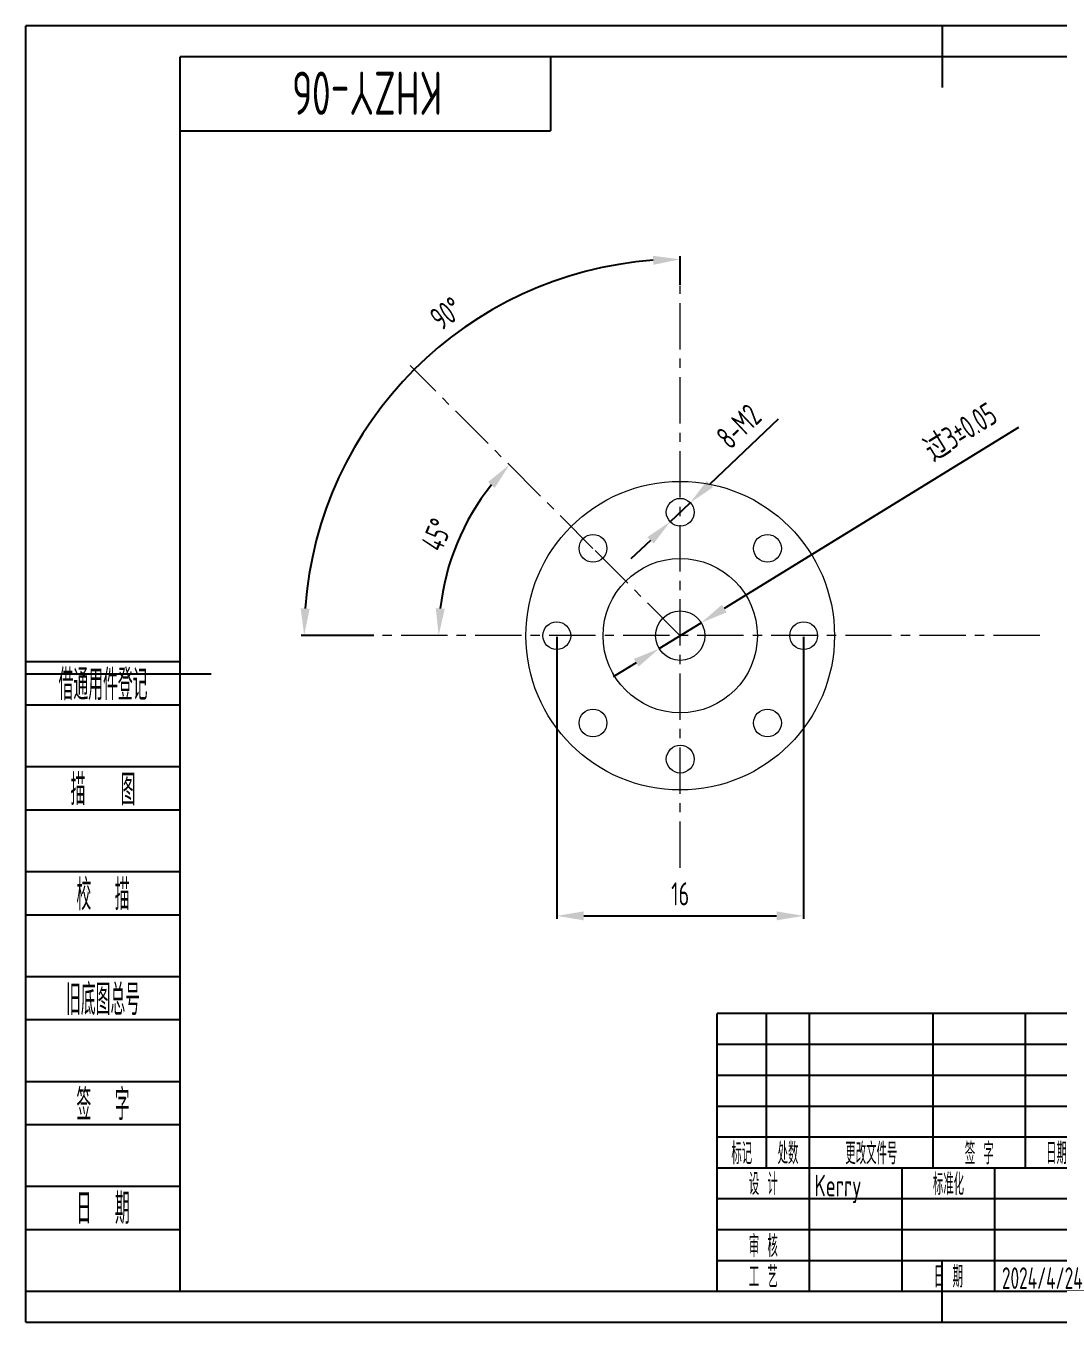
# Model space of a CAD drawing. Header units: inches. Extents: x -10 to 109, y -2 to 82.
# Drawn here: x -10 to 56.9, y -2 to 82 of the extents above; entities that cross this region are included whole.
import ezdxf
from ezdxf.enums import TextEntityAlignment as Align

# ---------------------------------------------------------------- set-up
doc = ezdxf.new("R2010")
doc.units = ezdxf.units.IN
doc.header["$LTSCALE"] = 0.4
doc.header["$MEASUREMENT"] = 0
doc.header["$PDMODE"] = 3
doc.header["$PDSIZE"] = 0.3125
doc.linetypes.add('CENTER', pattern=[0.6, 0.375, -0.075, 0.075, -0.075])
doc.layers.get('0').update_dxf_attribs({"linetype": 'CONTINUOUS'})
doc.layers.get('Defpoints').update_dxf_attribs({"linetype": 'CONTINUOUS'})
for name, color, linetype in [('02___PRT_ALL_AXES', 7, 'CONTINUOUS'), ('1轮廓实线层', 7, 'CONTINUOUS'), ('2细线层', 4, 'CONTINUOUS'), ('6文字层', 3, 'CONTINUOUS'), ('7标注层', 4, 'CONTINUOUS'), ('DIM', 211, 'CONTINUOUS'), ('图框层', 7, 'CONTINUOUS')]:
    doc.layers.add(name, color=color, linetype=linetype)
doc.styles.add('PC_TEXTSTYLE', font='ISOCP.SHX', dxfattribs={"width": 0.707, "bigfont": 'GBCBIG.SHX'})
doc.dimstyles.new('GB_LINEAR', dxfattribs={"dimtxt": 3.5, "dimasz": 3.5, "dimexe": 1, "dimexo": 0, "dimgap": 1.5, "dimtad": 1, "dimdsep": 46, "dimtxsty": 'PC_TEXTSTYLE', "dimcen": 0, "dimclrd": 256, "dimclrt": 3, "dimadec": 0, "dimazin": 2, "dimtp": 0.1, "dimtm": 0.1, "dimtfac": 0.71, "dimtdec": 3, "dimtmove": 0, "dimatfit": 3, "dimfxl": 1, "dimtfill": 1, "dimarcsym": 0})

# ---------------------------------------------------------------- blocks, each defined once
blk = doc.blocks.new('*D2')
at = {"layer": '7标注层', "color": 0, "lineweight": -2}
for p, q in [((24.412, 42.415), (24.412, 24.128)), ((40.412, 42.415), (40.412, 24.128))]:
    blk.add_line(p, q, dxfattribs=at)
at = {"layer": '7标注层', "lineweight": -2}
blk.add_line((26.162, 24.326), (38.662, 24.326), dxfattribs=at)
at = {"layer": '7标注层'}
for points in [[(26.162, 24.617), (26.162, 24.034), (24.412, 24.326)], [(38.662, 24.034), (38.662, 24.617), (40.412, 24.326)]]:
    blk.add_solid(points, dxfattribs=at)
at = {"layer": 'Defpoints', "color": 0}
for p in [(24.412, 42.484), (40.412, 42.484), (40.412, 24.326)]:
    blk.add_point(p, dxfattribs=at)
at = {"layer": '7标注层', "color": 3, "insert": (32.412, 25.751), "char_height": 1.5, "attachment_point": 5, "style": 'PC_TEXTSTYLE', "bg_fill": 3, "box_fill_scale": 1.25, "bg_fill_color": 257, "bg_fill_transparency": 0}
blk.add_mtext('16', dxfattribs=at)
blk = doc.blocks.new('_ClosedBlank')
at = {"color": 0, "linetype": 'ByBlock', "lineweight": -2}
for p, q in [((-1, 0.167), (0, 0)), ((-1, 0.167), (-1, -0.167)), ((0, 0), (-1, -0.167))]:
    blk.add_line(p, q, dxfattribs=at)
blk = doc.blocks.new('*D4')
at = {"layer": '7标注层', "lineweight": -2}
for p, q in [((54.334, 55.982), (35.265, 44.24)), ((31.05, 41.645), (33.774, 43.323)), ((29.559, 40.727), (28.069, 39.81))]:
    blk.add_line(p, q, dxfattribs=at)
at = {"layer": '7标注层'}
for points in [[(35.112, 44.489), (35.418, 43.992), (33.774, 43.323)], [(29.712, 40.479), (29.407, 40.976), (31.05, 41.645)]]:
    blk.add_solid(points, dxfattribs=at)
at = {"layer": 'Defpoints', "color": 0}
for p in [(33.774, 43.323), (31.05, 41.645)]:
    blk.add_point(p, dxfattribs=at)
at = {"layer": '7标注层', "color": 3, "insert": (50.582, 55.66), "char_height": 1.5, "attachment_point": 5, "rotation": 31.62275, "style": 'PC_TEXTSTYLE', "bg_fill": 3, "box_fill_scale": 1.25, "bg_fill_color": 257, "bg_fill_transparency": 0}
blk.add_mtext('{\\fsimsun|b0|i0|c134|p54;过}{3%%p0.05}', dxfattribs=at)
blk = doc.blocks.new('*D5')
at = {"layer": '7标注层', "lineweight": -2}
for p, q in [((38.772, 56.514), (34.335, 52.307)), ((31.759, 49.865), (33.065, 51.103)), ((30.489, 48.661), (29.219, 47.457))]:
    blk.add_line(p, q, dxfattribs=at)
at = {"layer": '7标注层'}
for points in [[(34.134, 52.519), (34.536, 52.096), (33.065, 51.103)], [(30.69, 48.449), (30.288, 48.872), (31.759, 49.865)]]:
    blk.add_solid(points, dxfattribs=at)
at = {"layer": 'Defpoints', "color": 0}
for p in [(33.065, 51.103), (31.759, 49.865)]:
    blk.add_point(p, dxfattribs=at)
at = {"layer": '7标注层', "color": 3, "insert": (36.208, 56.047), "char_height": 1.5, "attachment_point": 5, "rotation": 43.47432, "style": 'PC_TEXTSTYLE', "bg_fill": 3, "box_fill_scale": 1.25, "bg_fill_color": 257, "bg_fill_transparency": 0}
blk.add_mtext('8-M2', dxfattribs=at)
blk = doc.blocks.new('*D7')
at = {"layer": '7标注层', "color": 0, "lineweight": -2}
for p, q in [((32.412, 65.207), (32.412, 67.07)), ((12.549, 42.498), (7.84, 42.498))]:
    blk.add_line(p, q, dxfattribs=at)
at = {"layer": '7标注层', "lineweight": -2}
blk.add_arc((32.412, 42.498), 24.374, 94.11462, 175.88538, dxfattribs=at)
at = {"layer": '7标注层'}
for points in [[(30.674, 66.518), (30.653, 67.101), (32.412, 66.872)], [(7.81, 44.257), (8.392, 44.237), (8.038, 42.498)]]:
    blk.add_solid(points, dxfattribs=at)
at = {"layer": 'Defpoints', "color": 0}
for p in [(32.412, 65.138), (11.304, 54.685), (12.618, 42.498), (55.718, 42.498), (32.412, 27.439)]:
    blk.add_point(p, dxfattribs=at)
at = {"layer": '7标注层', "color": 3, "insert": (17.25, 63.372), "char_height": 1.5, "attachment_point": 5, "rotation": 35.99383, "style": 'PC_TEXTSTYLE', "bg_fill": 3, "box_fill_scale": 1.25, "bg_fill_color": 257, "bg_fill_transparency": 0}
blk.add_mtext('90%%d', dxfattribs=at)
blk = doc.blocks.new('*D8')
at = {"layer": '7标注层', "lineweight": -2}
blk.add_arc((32.398, 42.498), 15.639, 141.41458, 173.58542, dxfattribs=at)
at = {"layer": '7标注层'}
for points in [[(20.39, 52.058), (19.955, 52.446), (21.339, 53.557)], [(16.565, 44.262), (17.148, 44.229), (16.759, 42.498)]]:
    blk.add_solid(points, dxfattribs=at)
at = {"layer": 'Defpoints', "color": 0}
for p in [(14.908, 59.988), (18.854, 50.318), (26.755, 48.141), (12.618, 42.498), (55.718, 42.498)]:
    blk.add_point(p, dxfattribs=at)
at = {"layer": '7标注层', "color": 3, "insert": (16.632, 49.028), "char_height": 1.5, "attachment_point": 5, "rotation": 67.5, "style": 'PC_TEXTSTYLE', "bg_fill": 3, "box_fill_scale": 1.25, "bg_fill_color": 257, "bg_fill_transparency": 0}
blk.add_mtext('45%%d', dxfattribs=at)
blk = doc.blocks.new('ZwmFrameMain_A4^_^无分区图框^_^landscape')
at = {"layer": '1轮廓实线层'}
for p, q in [((123.5, 205), (123.5, 195)), ((0, 0), (0, 200)), ((267, 200), (0, 200)), ((-25, 100), (5, 100)), ((123.5, -5), (123.5, 5)), ((0, 0), (267, 0))]:
    blk.add_line(p, q, dxfattribs=at)
at = {"layer": '2细线层'}
for p, q in [((-25, -5), (-25, 205)), ((272, 205), (-25, 205)), ((-25, -5), (272, -5))]:
    blk.add_line(p, q, dxfattribs=at)
blk = doc.blocks.new('ZwmFrameMain_标题栏1')
at = {"layer": '1轮廓实线层'}
for p, q in [((-180, 0), (-180, 45)), ((0, 45), (-180, 45)), ((-172, 20), (-172, 45)), ((-165, 20), (-165, 45)), ((-145, 20), (-145, 45)), ((-130, 20), (-130, 45)), ((-120, 0), (-120, 45)), ((0, 0), (0, 45)), ((-60, 30), (0, 30)), ((-180, 20), (-60, 20)), ((-165, 0), (-165, 20)), ((-150, 0), (-150, 20)), ((-135, 0), (-135, 20)), ((-60, 15), (0, 15)), ((-180, 0), (0, 0))]:
    blk.add_line(p, q, dxfattribs=at)
at = {"layer": '1轮廓实线层', "color": 7}
for p, q in [((-60, 0), (-60, 45)), ((-180, 25), (-120, 25))]:
    blk.add_line(p, q, dxfattribs=at)
at = {"layer": '2细线层'}
for p, q in [((-180, 40), (-120, 40)), ((-180, 35), (-120, 35)), ((-180, 30), (-120, 30)), ((-90, 0), (-90, 20)), ((-75, 6), (-75, 20)), ((-180, 15), (-120, 15)), ((-120, 14), (-60, 14)), ((-112.5, 6), (-112.5, 14)), ((-105, 6), (-105, 14)), ((-97.5, 6), (-97.5, 14)), ((-180, 10), (-120, 10)), ((-180, 5), (-120, 5)), ((-120, 6), (-60, 6))]:
    blk.add_line(p, q, dxfattribs=at)
at = {"layer": '6文字层', "style": 'PC_TEXTSTYLE', "width": 0.667}
for s, p in [('标记', (-176, 22.5)), ('处数', (-168.5, 22.5)), (' 更改文件号 ', (-155, 22.5)), (' 签 字 ', (-137.5, 22.5)), (' 日期 ', (-125, 22.5)), (' 设 计 ', (-172.5, 17.51)), (' 标准化 ', (-142.5, 17.51)), (' 图 样 标 记 ', (-105, 17)), (' 重 量 ', (-82.5, 17)), (' 比 例 ', (-67.5, 17)), (' 审 核 ', (-172.5, 7.5)), (' 工 艺 ', (-172.5, 2.5)), (' 日 期 ', (-142.5, 2.5)), ('共       页', (-105, 3)), ('第       页', (-75, 3))]:
    blk.add_text(s, height=3.5, dxfattribs=at).set_placement(p, align=Align.MIDDLE)
at = {"layer": '6文字层', "style": 'PC_TEXTSTYLE', "flags": 8}
for tag, height, width, p, p2 in [('企业名称', 5, 3.445461, (-54.29, 34.82), (-5.27, 34.82)), ('产品名称或材料标记', 7, 1.034456, (-113.46, 28.64), (-66.42, 28.64)), ('图样名称', 5, 3.480264, (-54.79, 19.98), (-5.27, 19.98)), ('标准化', 3.5, 1.756036, (-133.83, 15.37), (-120.75, 15.37)), ('重量', 3.5, 2.448074, (-88.46, 7.54), (-76.55, 7.54)), ('比例', 3.5, 2.367734, (-73.35, 7.54), (-61.93, 7.54)), ('图样代号', 5, 3.489916, (-54.79, 5.63), (-5.52, 5.63)), ('审核', 3.5, 2.723972, (-163.99, 5.37), (-150.63, 5.37)), ('工艺', 3.5, 2.851598, (-164.21, 0.37), (-150.89, 0.37)), ('共几页', 3.5, 0.953151, (-108.58, 1.48), (-101.56, 1.48)), ('日期', 3.5, 2.733185, (-133.83, 0.37), (-120.75, 0.37))]:
    blk.add_attdef(tag, text='', height=height, dxfattribs=dict(at, width=width)).set_placement(p, p2, align=Align.FIT)
at = {"layer": '6文字层', "style": 'PC_TEXTSTYLE', "width": 9.901758, "flags": 8}
blk.add_attdef('设计', text='', height=3.5, rotation=359.5768, dxfattribs=at).set_placement((-164.23, 15.37), (-150.37, 15.27), align=Align.FIT)
at = {"layer": '6文字层', "color": 3, "style": 'PC_TEXTSTYLE', "width": 0.96618, "flags": 8}
blk.add_attdef('第几页', text='', height=3.5, dxfattribs=at).set_placement((-78.29, 1.5), (-71.16, 1.5), align=Align.FIT)
at = {"layer": '6文字层', "color": 0, "style": 'PC_TEXTSTYLE', "width": 0.715273, "flags": 8}
blk.add_attdef('图纸张数', text='', height=3.5, dxfattribs=at).set_placement((-2.66, -3.87), (4.46, -3.87), align=Align.FIT)
blk = doc.blocks.new('ZwmFrameMain_图样代号')
at = {"layer": '2细线层', "linetype": 'Continuous'}
for p in [(60, 0), (0, -12)]:
    blk.add_line(p, (60, -12), dxfattribs=at)
at = {"layer": '6文字层', "style": 'PC_TEXTSTYLE', "width": 2.827942}
blk.add_attdef('图样代号', text='', height=7, rotation=180, dxfattribs=at).set_placement((58.24, -2.4), (2.35, -2.4), align=Align.FIT)
blk = doc.blocks.new('ZwmFrameMain_附加栏')
at = {"layer": '2细线层'}
for p, q in [((-25, 102), (0, 102)), ((-25, 95), (0, 95)), ((-25, 85), (0, 85)), ((-25, 78), (0, 78)), ((-25, 68), (0, 68)), ((-25, 61), (0, 61)), ((-25, 51), (0, 51)), ((-25, 44), (0, 44)), ((-25, 34), (0, 34)), ((-25, 27), (0, 27)), ((-25, 17), (0, 17)), ((-25, 10), (0, 10)), ((-25, 0), (0, 0))]:
    blk.add_line(p, q, dxfattribs=at)
at = {"layer": '6文字层', "color": 3, "style": 'PC_TEXTSTYLE'}
for s, width, p in [('借通用件登记', 0.667, (-12.5, 98.5)), ('描   图', 0.6667, (-12.5, 81.5)), ('校  描', 0.667, (-12.5, 64.5)), ('旧底图总号', 0.667, (-12.5, 47.5)), ('签  字', 0.667, (-12.5, 30.5)), ('日  期', 0.667, (-12.49, 13.6))]:
    blk.add_text(s, height=5, dxfattribs=dict(at, width=width)).set_placement(p, align=Align.MIDDLE)
at = {"layer": '6文字层', "style": 'PC_TEXTSTYLE'}
for tag, width, p, p2 in [('借通用件登记', 0.671328, (-23.44, 86.36), (-1.25, 86.36)), ('描图', 2.120922, (-23.44, 69.36), (-1.25, 69.36)), ('校图', 2.149976, (-23.75, 52.06), (-1.25, 52.06)), ('旧底图总号', 0.761452, (-22.84, 35.67), (-1.86, 35.67)), ('签字', 2.026939, (-23.14, 18.37), (-1.56, 18.37)), ('日期', 1.89999, (-22.84, 1.37), (-2.17, 1.37))]:
    blk.add_attdef(tag, text='', height=5, dxfattribs=dict(at, width=width)).set_placement(p, p2, align=Align.FIT)

msp = doc.modelspace()

# ---------------------------------------------------------------- linework, layer by layer
at = {"layer": 'DIM', "color": 1, "linetype": 'CENTER', "lineweight": 5, "ltscale": 20}
msp.add_line((26.755, 48.141), (14.908, 59.988), dxfattribs=at)

# ---------------------------------------------------------------- block references
at = {"layer": '图框层'}
ref = msp.add_blockref('ZwmFrameMain_图样代号', (0, 80), dxfattribs=dict(at, xscale=0.4, yscale=0.4, zscale=0.4))
ref.add_attrib('图样代号', 'KHZY-06', dxfattribs={"layer": '6文字层', "height": 2.8, "rotation": 180, "style": 'PC_TEXTSTYLE', "width": 0.707}).set_placement((12.117, 79.039), align=Align.CENTER)
at = {"layer": '图框层', "xscale": 0.4, "yscale": 0.4, "zscale": 0.4}
msp.add_blockref('ZwmFrameMain_附加栏', (0, 0), dxfattribs=at)
at = {"layer": '图框层'}
ref = msp.add_blockref('ZwmFrameMain_标题栏1', (106.8, 0), dxfattribs=dict(at, xscale=0.4, yscale=0.4, zscale=0.4))
ref.add_attrib('设计', 'Kerry', (41.109, 6.149), dxfattribs={"layer": '6文字层', "height": 1.4, "rotation": 359.57685, "style": 'PC_TEXTSTYLE', "width": 0.707})
ref.add_attrib('日期', '2024/4/24', dxfattribs={"layer": '6文字层', "height": 1.4, "style": 'PC_TEXTSTYLE', "width": 0.57954}).set_placement((53.266, 0.149), (58.499, 0.149), align=Align.FIT)
ref.add_attrib('图样名称', '40×20×40系列主舵盘尺寸图', dxfattribs={"layer": '6文字层', "height": 2, "style": 'PC_TEXTSTYLE', "width": 0.707}).set_placement((94.789, 7.991), align=Align.CENTER)
ref.add_attrib('图样代号', 'KHZY-06', dxfattribs={"layer": '6文字层', "height": 2, "style": 'PC_TEXTSTYLE', "width": 0.707}).set_placement((94.74, 2.252), align=Align.CENTER)
ref.add_attrib('比例', '2.5:1', dxfattribs={"layer": '6文字层', "height": 1.4, "style": 'PC_TEXTSTYLE', "width": 0.707}).set_placement((79.743, 3.017), align=Align.CENTER)

# ---------------------------------------------------------------- dimensions: what is measured, and where the dimension line sits
at = {"layer": '7标注层'}
dim = msp.add_linear_dim(base=(40.412, 24.326), p1=(24.412, 42.484), p2=(40.412, 42.484), dimstyle='GB_LINEAR', override={"dimscale": 0.5, "dimtxt": 3, "dimasz": 3.5, "dimexe": 0.396, "dimexo": 0.1375, "dimgap": 1.5, "dimtad": 1, "dimdec": 0, "dimlfac": 1, "dimzin": 0, "dimpost": '<>', "dimsah": 0, "dimcen": 0.198, "dimse1": 0, "dimse2": 0, "dimsd1": 0, "dimsd2": 0, "dimtp": 0, "dimtm": 0, "dimtofl": 1, "dimldrblk": 'ClosedBlank', "dimtvp": 0.1, "dimtfill": 1, "dimtfillclr": 0, "dimtzin": 0}, dxfattribs=at)
dim.commit()
dim.dimension.update_dxf_attribs({"geometry": '*D2', "text_midpoint": (32.412, 24.326), "dimtype": 160})

# ---------------------------------------------------------------- next in the draw order: linework, layer by layer
at = {"color": 7, "linetype": 'Continuous', "lineweight": 5}
for centre in [(24.412, 42.484), (26.755, 36.827), (38.069, 36.827), (32.412, 34.484)]:
    msp.add_circle(centre, 0.9, dxfattribs=at)
at = {"layer": 'DIM', "color": 1, "linetype": 'CENTER', "lineweight": 5, "ltscale": 20}
for p, q in [((32.412, 27.439), (32.412, 65.138)), ((55.718, 42.498), (12.618, 42.498))]:
    msp.add_line(p, q, dxfattribs=at)

# ---------------------------------------------------------------- next in the draw order: dimensions: what is measured, and where the dimension line sits
at = {"layer": '7标注层'}
dim = msp.add_diameter_dim_2p(p1=(31.05, 41.645), p2=(33.774, 43.323), text='{\\fsimsun|b0|i0|c134|p54;过}{<>%%p0.05}', dimstyle='GB_LINEAR', override={"dimscale": 0.5, "dimtxt": 3, "dimexe": 0.396, "dimexo": 0.1375, "dimdec": 0, "dimzin": 0, "dimpost": '<>', "dimcen": 0.198, "dimtp": 0, "dimtm": 0, "dimldrblk": 'ClosedBlank', "dimtvp": 0.1, "dimtfill": 1, "dimtfillclr": 0, "dimtzin": 0}, dxfattribs=at)
dim.commit()
dim.dimension.update_dxf_attribs({"geometry": '*D4', "text_midpoint": (51.469, 54.218), "dimtype": 163})

# ---------------------------------------------------------------- next in the draw order: linework, layer by layer
at = {"color": 7, "linetype": 'Continuous', "lineweight": 5}
for centre in [(26.755, 48.141), (40.412, 42.484)]:
    msp.add_circle(centre, 0.9, dxfattribs=at)
at = {"layer": '02___PRT_ALL_AXES', "color": 7, "linetype": 'Continuous', "lineweight": 5}
msp.add_circle((32.412, 42.484), 1.6, dxfattribs=at)

# ---------------------------------------------------------------- next in the draw order: dimensions: what is measured, and where the dimension line sits
at = {"layer": '7标注层'}
dim = msp.add_diameter_dim_2p(p1=(31.759, 49.865), p2=(33.065, 51.103), text='8-M2', dimstyle='GB_LINEAR', override={"dimscale": 0.5, "dimtxt": 3, "dimexe": 0.396, "dimexo": 0.1375, "dimdec": 0, "dimzin": 0, "dimpost": '<>', "dimcen": 0.198, "dimtp": 0, "dimtm": 0, "dimldrblk": 'ClosedBlank', "dimtvp": 0.1, "dimtfill": 1, "dimtfillclr": 0, "dimtzin": 0}, dxfattribs=at)
dim.commit()
dim.dimension.update_dxf_attribs({"geometry": '*D5', "text_midpoint": (36.208, 56.047)})

# ---------------------------------------------------------------- next in the draw order: linework, layer by layer
at = {"color": 7, "linetype": 'Continuous', "lineweight": 5}
for centre, radius in [((32.412, 42.484), 10), ((32.412, 50.484), 0.9), ((38.069, 48.141), 0.9), ((32.412, 42.484), 5)]:
    msp.add_circle(centre, radius, dxfattribs=at)
at = {"layer": 'DIM', "color": 1, "linetype": 'CENTER', "lineweight": 5, "ltscale": 20}
msp.add_line((32.412, 42.484), (26.755, 48.141), dxfattribs=at)

# ---------------------------------------------------------------- next in the draw order: dimensions: what is measured, and where the dimension line sits
at = {"layer": '7标注层'}
dim = msp.add_angular_dim_2l(base=(11.304, 54.685), line1=((32.412, 27.439), (32.412, 65.138)), line2=((55.718, 42.498), (12.618, 42.498)), dimstyle='GB_LINEAR', override={"dimscale": 0.5, "dimtxt": 3, "dimexe": 0.396, "dimexo": 0.1375, "dimdec": 0, "dimzin": 0, "dimpost": '<>', "dimcen": 0.198, "dimtp": 0, "dimtm": 0, "dimldrblk": 'ClosedBlank', "dimtvp": 0.1, "dimtfill": 1, "dimtfillclr": 0, "dimtzin": 0}, dxfattribs=at)
dim.commit()
dim.dimension.update_dxf_attribs({"geometry": '*D7', "text_midpoint": (18.088, 62.219), "dimtype": 162})

# ---------------------------------------------------------------- next in the draw order: dimensions: what is measured, and where the dimension line sits
dim = msp.add_angular_dim_2l(base=(18.854, 50.318), line1=((26.755, 48.141), (14.908, 59.988)), line2=((55.718, 42.498), (12.618, 42.498)), dimstyle='GB_LINEAR', override={"dimscale": 0.5, "dimtxt": 3, "dimexe": 0.396, "dimexo": 0.1375, "dimdec": 0, "dimzin": 0, "dimpost": '<>', "dimcen": 0.198, "dimtp": 0, "dimtm": 0, "dimldrblk": 'ClosedBlank', "dimtvp": 0.1, "dimtfill": 1, "dimtfillclr": 0, "dimtzin": 0}, dxfattribs=at)
dim.commit()
dim.dimension.update_dxf_attribs({"geometry": '*D8', "text_midpoint": (16.632, 49.028)})

# ---------------------------------------------------------------- next in the draw order: block references
at = {"layer": '图框层', "xscale": 0.4, "yscale": 0.4, "zscale": 0.4}
msp.add_blockref('ZwmFrameMain_A4^_^无分区图框^_^landscape', (0, 0), dxfattribs=at)

doc.saveas('drawing.dxf')
